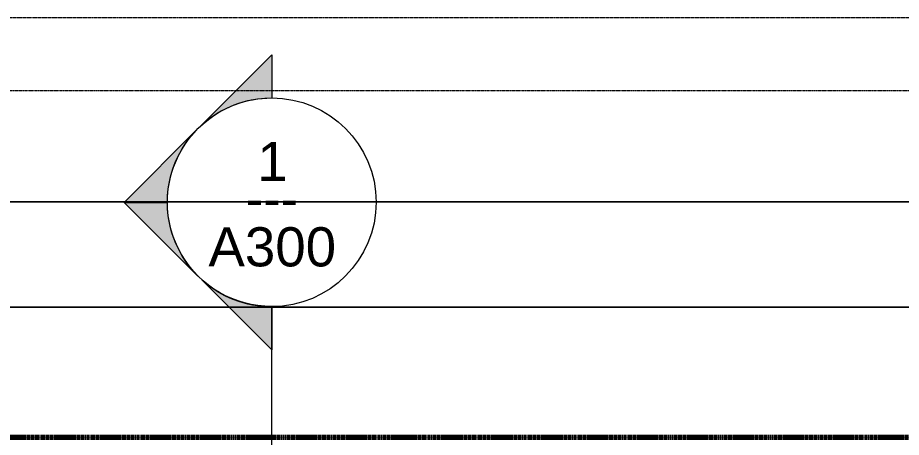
# Model space of a CAD drawing. Header units: inches. Extents: x -4830 to -242, y 9551 to 12925.
# Drawn here: x -2660.7 to -2254.2, y 12268.6 to 12461.7 of the extents above; entities that cross this region are included whole.
import ezdxf

# ---------------------------------------------------------------- set-up
doc = ezdxf.new("R2010")
doc.units = ezdxf.units.IN
doc.header["$MEASUREMENT"] = 0
doc.linetypes.add('Aligning Line 1_8_', pattern=[0.25, 0.125, -0.125])
doc.linetypes.add('Double Dash 3_8_', pattern=[1, 0.375, -0.125, 0.125, -0.125, 0.125, -0.125])
for name, color, linetype, lineweight in [('0-1', 7, 'Continuous', 5), ('C-PROP-LINE', 91, 'Double Dash 3_8_', 70), ('C-TOPO', 7, 'Continuous', 9), ('G-ANNO-SYMB', 111, 'Aligning Line 1_8_', 9), ('G-ANNO-SYMB-1', 147, 'Aligning Line 1_8_', 9), ('G-ANNO-SYMB-2', 111, 'Continuous', 9)]:
    doc.layers.add(name, color=color, linetype=linetype, lineweight=lineweight)
doc.styles.add('Arial', font='arial.ttf', dxfattribs={"height": 18})
doc.styles.add('Century Gothic', font='ufonts.com_century-gothic.ttf', dxfattribs={"height": 18})

# ---------------------------------------------------------------- blocks, each defined once
blk = doc.blocks.new('CTR  - Topography_rvt-1-FLOOR PLAN - 2ND FLOOR')
at = {"layer": 'C-TOPO'}
for p, q in [((-2596.58, 12377.07), (-2691.71, 12377.07)), ((-2691.71, 12377.07), (-2596.58, 12377.07)), ((-2208.78, 12377.07), (-2596.58, 12377.07)), ((-2596.58, 12377.07), (-2208.78, 12377.07)), ((-2810.48, 12328.59), (-2644.47, 12328.59)), ((-2644.47, 12328.59), (-2810.48, 12328.59)), ((-2644.47, 12328.59), (-2537.75, 12328.59)), ((-2537.75, 12328.59), (-2644.47, 12328.59)), ((-2537.75, 12328.59), (-2102.68, 12328.59)), ((-2102.68, 12328.59), (-2537.75, 12328.59))]:
    blk.add_line(p, q, dxfattribs=at)
blk = doc.blocks.new('CTR - 1st Phase - Common Walls_rvt-1-FLOOR PLAN - 2ND FLOOR')
at = {"layer": 'G-ANNO-SYMB-1'}
for p, q in [((-514.42, 12461.73), (-4244.79, 12461.73)), ((-1875.5, 12428.12), (-4166.61, 12428.12))]:
    blk.add_line(p, q, dxfattribs=at)
blk = doc.blocks.new('Family - ___-1878357-FLOOR PLAN - 2ND FLOOR')
at = {"layer": 'C-PROP-LINE'}
blk.add_line((-3989.61, 12268.69), (-629.56, 12268.69), dxfattribs=at)
blk = doc.blocks.new('Section - Section Head - Filled-22785-FLOOR PLAN - 2ND FLOOR')
at = {"layer": 'G-ANNO-SYMB-2'}
h = blk.add_hatch(color=256, dxfattribs=at)
edge = h.paths.add_edge_path(flags=0)
edge.add_line((-0.4268, 0.1768), (-0.25, 0.3536))
edge.add_line((-0.25, 0.3536), (-0.25, 0.25))
edge.add_arc((-0.25, 0), 0.25, 90, 135)
h = blk.add_hatch(color=256, dxfattribs=at)
edge = h.paths.add_edge_path(flags=0)
edge.add_arc((-0.25, 0), 0.25, 45, 90)
edge.add_line((-0.25, 0.25), (-0.25, 0.3536))
edge.add_line((-0.25, 0.3536), (-0.0732, 0.1768))
h = blk.add_hatch(color=256, dxfattribs=at)
edge = h.paths.add_edge_path(flags=0)
edge.add_arc((-0.25, 0), 0.2503, 137.9216, 180)
edge.add_line((-0.5003, 0), (-0.6036, 0))
edge.add_line((-0.6036, 0), (-0.4358, 0.1678))
h = blk.add_hatch(color=256, dxfattribs=at)
edge = h.paths.add_edge_path(flags=0)
edge.add_line((-0.0642, 0.1678), (0.1036, 0))
edge.add_line((0.1036, 0), (0.0003, 0))
edge.add_arc((-0.25, 0), 0.2503, 0, 42.0784)
for p, q in [((-0.25, 0.3536), (-0.4268, 0.1768)), ((-0.25, 0.25), (-0.25, 0.3536)), ((-0.0732, 0.1768), (-0.25, 0.3536)), ((-0.25, 0.3536), (-0.25, 0.25)), ((-0.4358, 0.1678), (-0.6036, 0)), ((0.1036, 0), (-0.0642, 0.1678)), ((-0.6036, 0), (-0.5003, 0)), ((0.0003, 0), (0.1036, 0))]:
    blk.add_line(p, q, dxfattribs=at)
for centre, radius, start, end in [((-0.2503, 0), 0.25, 360, 180), ((-0.25, 0), 0.25, 90, 135), ((-0.25, 0), 0.25, 45, 90), ((-0.25, 0), 0.2503, 137.9216, 180), ((-0.25, 0), 0.2503, 0, 42.0784), ((-0.2503, 0), 0.25, 180, 360)]:
    blk.add_arc(centre, radius, start, end, dxfattribs=at)

msp = doc.modelspace()

# ---------------------------------------------------------------- linework, layer by layer
at = {"layer": 'G-ANNO-SYMB'}
msp.add_line((-1953.4105, 12461.7313), (-4071.9645, 12461.7313), dxfattribs=at)
at = {"layer": 'G-ANNO-SYMB-2'}
msp.add_line((-2543.8212, 9666.8349), (-2543.8212, 12328.7538), dxfattribs=at)

# ---------------------------------------------------------------- block references
at = {"layer": '0-1'}
for name in ['CTR  - Topography_rvt-1-FLOOR PLAN - 2ND FLOOR', 'CTR - 1st Phase - Common Walls_rvt-1-FLOOR PLAN - 2ND FLOOR']:
    msp.add_blockref(name, (0, 0), dxfattribs=at)
at = {"layer": 'C-PROP-LINE'}
msp.add_blockref('Family - ___-1878357-FLOOR PLAN - 2ND FLOOR', (0, 0), dxfattribs=at)
at = {"layer": 'G-ANNO-SYMB-2', "extrusion": (0, 0, -1), "xscale": 191.9999999999999, "yscale": 191.9999999999999, "zscale": 191.9999999999999, "rotation": 270.0000000000002}
msp.add_blockref('Section - Section Head - Filled-22785-FLOOR PLAN - 2ND FLOOR', (2543.8212, 12328.7538), dxfattribs=at)

# ---------------------------------------------------------------- texts
at = {"layer": 'G-ANNO-SYMB-2', "char_height": 18, "attachment_point": 1}
for s, insert, width, style in [('1', (-2550.4632, 12404.571), 16.968, 'Arial'), ('---', (-2555.7658, 12387.5577), 30.906, 'Century Gothic'), ('A300', (-2572.9513, 12365.2986), 71.508, 'Arial')]:
    msp.add_mtext(s, dxfattribs=dict(at, insert=insert, width=width, style=style))

doc.saveas('drawing.dxf')
